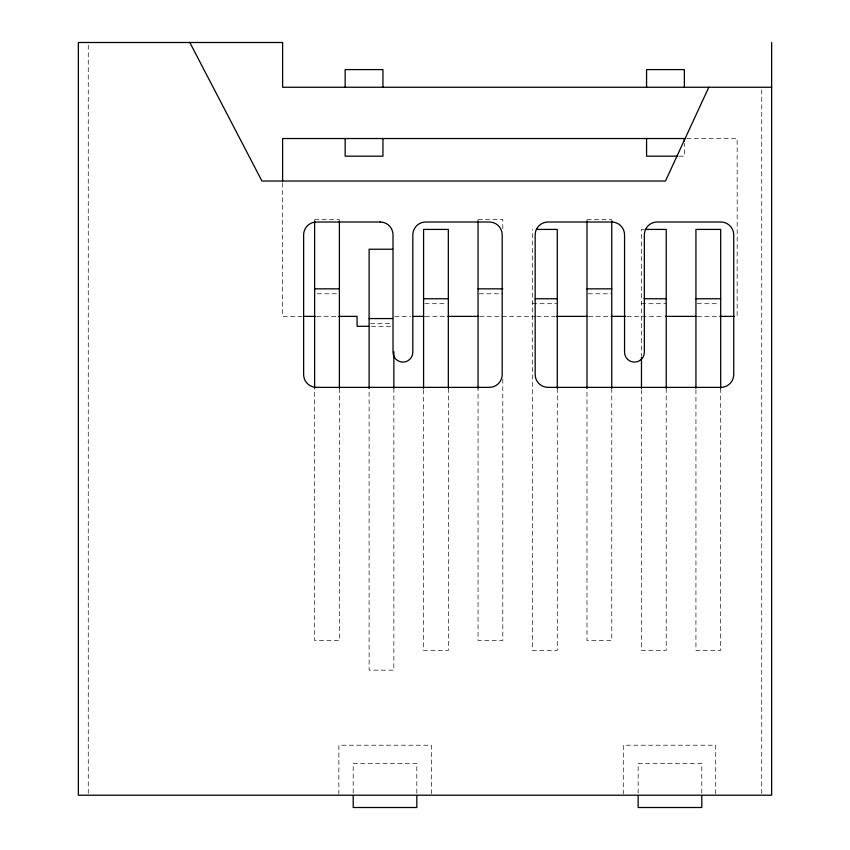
<?xml version="1.0" encoding="UTF-8"?>
<svg xmlns="http://www.w3.org/2000/svg" width="850" height="850" viewBox="0 0 850 850"><rect width="100%" height="100%" fill="white"/><g stroke="black" fill="none" stroke-linecap="round" stroke-linejoin="round"><path stroke-width="0.64" stroke-dasharray="4.25 3.19" d="M686.8 138.529L737.162 138.529L737.162 316.381M679.15 156.177L684.356 156.177L684.356 143.565M314.627 219.512L339.394 219.512M478.051 219.512L502.807 219.512L502.807 230.127M586.989 219.512L611.756 219.512M644.066 229.415L641.463 229.415L641.463 355.799M317.241 293.792L339.394 293.792M479.347 293.792L502.807 293.792M588.296 293.792L611.756 293.792M424.883 303.705L445.729 303.705M532.514 303.705L557.281 303.705M641.463 303.705L666.219 303.705M697.234 303.705L719.398 303.705M302.217 316.381L282.614 316.381L282.614 182.325M316.582 316.381L337.482 316.381M394.761 316.381L410.688 316.381M425.287 316.381L446.516 316.381M479.697 316.381L535.436 316.381M536.764 316.381L555.347 316.381M588.519 316.381L609.758 316.381M627.013 316.381L664.169 316.381M697.351 316.381L719.907 316.381M370.409 323.51L391.255 323.51M371.365 326.283L390.83 326.283M761.738 89.898L761.738 793.879M720.694 388.376L720.694 650.346L695.938 650.346L695.938 388.376M715.721 793.889L715.721 745.216L623.273 745.216L623.273 793.889M701.781 793.209L701.781 763.332L638.148 763.332L638.148 793.209M666.219 388.376L666.219 650.346L641.463 650.346L641.463 388.376M611.756 388.354L611.756 640.433L586.989 640.433L586.989 388.354M557.281 388.376L557.281 650.346L532.514 650.346L532.514 229.415M502.807 379.068L502.807 640.433L478.051 640.433L478.051 388.354M448.332 388.376L448.332 650.346L423.576 650.346L423.576 388.376M431.311 793.889L431.311 745.216L338.863 745.216L338.863 793.889M416.829 793.209L416.829 763.332L353.196 763.332L353.196 793.209M393.858 388.333L393.858 670.151L369.102 670.151L369.102 388.333M339.394 388.354L339.394 640.433L314.627 640.433L314.627 388.354M88.262 45.156L88.262 793.879"/><path stroke-width="1.27" d="M708.804 87.252L665.476 181.018L261.928 181.018L189.816 42.5M771.641 87.252L282.614 87.252L282.614 42.5L78.359 42.5L78.359 795.207L771.641 795.207L771.641 42.5M685.482 138.529L282.614 138.529L282.614 180.997M677.843 156.177L646.574 156.177L646.574 138.529M536.424 229.415L557.281 229.415L557.281 388.376M645.373 229.415L666.219 229.415L666.219 388.376M392.562 249.231L369.102 249.231L369.102 388.333M314.627 288.841L339.394 288.841M478.051 288.841L502.807 288.841M586.989 288.841L611.756 288.841M423.576 298.754L448.332 298.754M535.128 298.754L557.281 298.754M644.066 298.754L666.219 298.754M695.938 298.754L720.694 298.754M303.524 316.381L315.276 316.381M338.789 316.381L357.085 316.381L357.085 326.283L368.762 326.283M413.334 316.381L423.959 316.381M447.844 316.381L478.369 316.381M556.665 316.381L587.191 316.381M611.086 316.381L625.685 316.381M665.497 316.381L696.023 316.381M719.907 316.381L734.506 316.381M369.102 318.559L392.562 318.559M720.694 388.376L720.694 229.415L695.938 229.415L695.938 388.376M701.781 795.812L701.781 807.5L638.148 807.5L638.148 795.812M684.356 87.252L684.356 69.594L646.574 69.594L646.574 87.252M684.356 138.529L684.356 141.047M641.463 357.127L641.463 388.376M611.756 220.819L611.756 388.354M586.989 220.819L586.989 388.354M478.051 220.819L478.051 388.354M448.332 388.376L448.332 229.415L423.576 229.415L423.576 388.376M416.829 795.812L416.829 807.5L353.196 807.5L353.196 795.812M393.858 351.73L393.858 388.333M382.946 87.252L382.946 69.594L345.153 69.594L345.153 87.252M382.946 138.529L382.946 156.177L345.153 156.177L345.153 138.529M339.394 220.819L339.394 388.354M314.627 220.819L314.627 388.354M380.12 222.009L316.529 222.009A12.899 12.899 0 0 0 303.631 234.908L303.631 374.467A12.899 12.899 0 0 0 316.529 387.366L489.313 387.366A12.899 12.899 0 0 0 502.201 374.467L502.201 234.908A12.899 12.899 0 0 0 489.313 222.009L425.723 222.009A12.899 12.899 0 0 0 412.824 234.908L412.824 352.208A9.902 9.902 0 0 1 402.921 362.111A9.902 9.902 0 0 1 393.019 352.208L393.019 234.908A12.899 12.899 0 0 0 380.12 222.009M611.649 222.009L548.059 222.009A12.899 12.899 0 0 0 535.171 234.908L535.171 374.467A12.899 12.899 0 0 0 548.059 387.366L720.843 387.366A12.899 12.899 0 0 0 733.741 374.467L733.741 234.908A12.899 12.899 0 0 0 720.843 222.009L657.252 222.009A12.899 12.899 0 0 0 644.353 234.908L644.353 352.208A9.902 9.902 0 0 1 634.451 362.111A9.902 9.902 0 0 1 624.548 352.208L624.548 234.908A12.899 12.899 0 0 0 611.649 222.009"/></g></svg>
